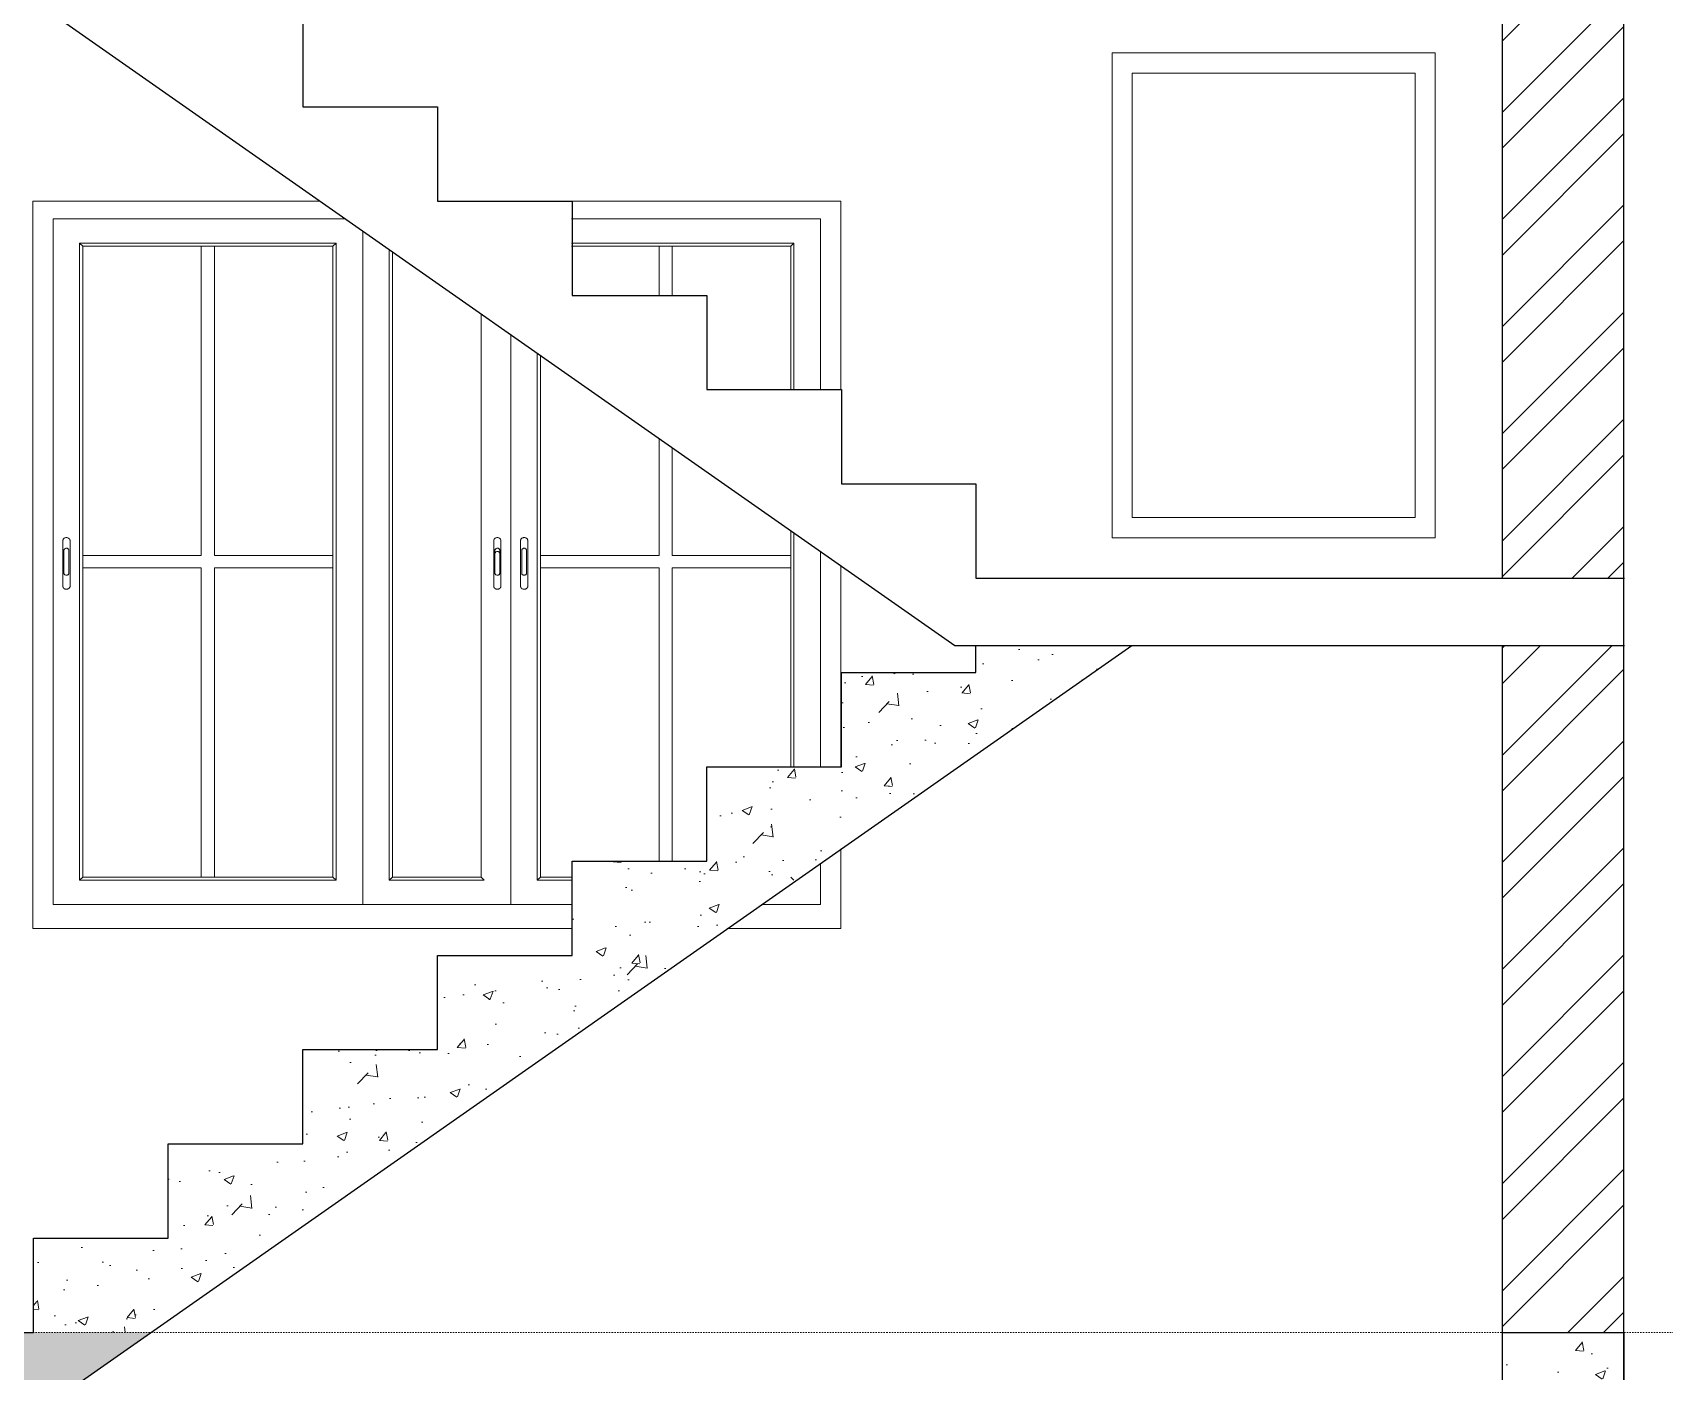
# Model space of a CAD drawing. Header units: inches. Extents: x -10117506 to -5032697, y -6529230 to -3253155.
# Drawn here: x -5057839.8 to -5057718.6, y -3256492.9 to -3256393.5 of the extents above; entities that cross this region are included whole.
import ezdxf

# ---------------------------------------------------------------- set-up
doc = ezdxf.new("R2010")
doc.units = ezdxf.units.IN
doc.header["$LTSCALE"] = 2
doc.header["$MEASUREMENT"] = 0
doc.linetypes.add('ACAD_ISO02W100', pattern=[15, 12, -3])
doc.linetypes.add('CENTER', pattern=[2, 1.25, -0.25, 0.25, -0.25])
doc.layers.get('0').update_dxf_attribs({"linetype": 'CONTINUOUS'})
for name, color, linetype, lineweight in [('Annotate-Bold.w', 187, 'CONTINUOUS', 18), ('Door-Window', 47, 'CONTINUOUS', 15), ('HATCH', 60, 'ACAD_ISO02W100', 13), ('window', 4, 'CONTINUOUS', 13)]:
    doc.layers.add(name, color=color, linetype=linetype, lineweight=lineweight)
pattern_1 = [(45, (18658.207, 2800.1), (-3.977475644, 3.977475644), []), (45, (18660.8586, 2800.1), (-3.977475644, 3.977475644), [])]
pattern_2 = [(50, (0, 0), (7.172601826, -0.62752135), [0.75, -8.25]), (355, (0, 0), (-1.387513336, 7.521921337), [0.6, -6.6]), (100.45144446, (0.598, -0.052), (5.785088467, 6.89439991), [0.63740192, -7.01142112]), (46.1842, (0, 2), (10.672413307, -1.655192808), [1.125, -12.375]), (96.63563549, (0.889, 1.862), (9.346619457, 9.741186008), [0.95610342, -10.5171376]), (351.184164, (0, 2), (9.34661945, 9.741186003), [0.9, -9.90000001]), (21, (1, 1.5), (5.969070521, -4.0261889067), [0.75, -8.25]), (326, (1, 1.5), (2.433153319, 7.2515004505), [0.6, -6.6]), (71.45144474, (1.4974, 1.1645), (8.402223767, 3.225311528), [0.6374019, -7.01142112]), (37.5, (0, 0), (0.1215985532, 3.3289385383), [0, -6.52, 0, -6.7, 0, -6.625]), (7.5, (0, 0), (2.6306953744, 3.9441171188), [0, -3.82, 0, -6.37, 0, -2.525]), (327.5, (-2.23, 0), (5.3382243617, -0.2255487173), [0, -2.5, 0, -7.8, 0, -10.35]), (317.5, (-3.23, 0), (5.8318616934, 1.0010498233), [0, -3.25, 0, -5.18, 0, -7.35])]

msp = doc.modelspace()

# ---------------------------------------------------------------- hatches: boundary and pattern name
at = {"layer": 'Door-Window', "linetype": 'ByBlock'}
h = msp.add_hatch(dxfattribs=at)
h.set_pattern_fill('AR-CONC', color=256)
h.set_pattern_definition(pattern_2)
h.paths.add_polyline_path([(-5057758.12, -3256439), (-5057769.7, -3256439), (-5057769.7, -3256441), (-5057779.7, -3256441), (-5057779.7, -3256448), (-5057789.7, -3256448), (-5057789.7, -3256455), (-5057799.7, -3256455), (-5057799.7, -3256462), (-5057809.7, -3256462), (-5057809.7, -3256469), (-5057819.7, -3256469), (-5057819.7, -3256476), (-5057829.7, -3256476), (-5057829.7, -3256483), (-5057839.7, -3256483), (-5057839.7, -3256490), (-5057830.98, -3256490)])
h = msp.add_hatch(dxfattribs=at)
h.set_pattern_fill('AR-CONC', color=256)
h.set_pattern_definition(pattern_2)
h.paths.add_polyline_path([(-5057975.18, -3256495), (-5057853.75, -3256495), (-5057853.75, -3256504), (-5057844.75, -3256504), (-5057844.75, -3256495), (-5057838.12, -3256495), (-5057830.98, -3256490), (-5058002.18, -3256490), (-5058002.18, -3256495), (-5057984.18, -3256495), (-5057984.18, -3256504), (-5057975.18, -3256504)])
h = msp.add_hatch(dxfattribs=at)
h.set_pattern_fill('AR-CONC', color=256)
h.set_pattern_definition([(50, (18658.207, 2800.1), (7.172601826, -0.62752135), [0.75, -8.25]), (355, (18658.207, 2800.1), (-1.387513336, 7.521921337), [0.6, -6.6]), (100.45144446, (18658.805, 2800.0476), (5.785088467, 6.89439991), [0.63740192, -7.01142112]), (46.1842, (18658.207, 2802.1), (10.672413307, -1.655192808), [1.125, -12.375]), (96.63563549, (18659.096, 2801.962), (9.346619457, 9.741186008), [0.95610342, -10.5171376]), (351.184164, (18658.207, 2802.1), (9.34661945, 9.741186003), [0.9, -9.90000001]), (21, (18659.207, 2801.6), (5.969070521, -4.0261889067), [0.75, -8.25]), (326, (18659.207, 2801.6), (2.433153319, 7.2515004505), [0.6, -6.6]), (71.45144474, (18659.7044, 2801.2644), (8.402223767, 3.225311528), [0.6374019, -7.01142112]), (37.5, (18658.207, 2800.1), (0.1215985532, 3.3289385383), [0, -6.52, 0, -6.7, 0, -6.625]), (7.5, (18658.207, 2800.1), (2.6306953744, 3.9441171188), [0, -3.82, 0, -6.37, 0, -2.525]), (327.5, (18655.977, 2800.1), (5.3382243617, -0.2255487173), [0, -2.5, 0, -7.8, 0, -10.35]), (317.5, (18654.977, 2800.1), (5.8318616934, 1.0010498233), [0, -3.25, 0, -5.18, 0, -7.35])])
h.paths.add_polyline_path([(-5057721.59, -3256490), (-5057730.59, -3256490), (-5057730.59, -3256504), (-5057721.59, -3256504)])
at = {"layer": 'HATCH', "ltscale": 0.01}
h = msp.add_hatch(dxfattribs=at)
h.set_pattern_fill('ANSI32', color=256, scale=15, style=0)
h.set_pattern_definition(pattern_1)
h.paths.add_polyline_path([(-5057721.57, -3256392), (-5057730.59, -3256392), (-5057730.59, -3256434), (-5057721.57, -3256434)])
h = msp.add_hatch(dxfattribs=at)
h.set_pattern_fill('ANSI32', color=256, scale=15, style=0)
h.set_pattern_definition(pattern_1)
h.paths.add_polyline_path([(-5057721.57, -3256439), (-5057730.59, -3256439), (-5057730.59, -3256490), (-5057721.57, -3256490)])

# ---------------------------------------------------------------- linework, layer by layer
at = {"ltscale": 0.5}
for p, q in [((-5057721.59, -3256602), (-5057721.59, -3256266)), ((-5057730.59, -3256434), (-5057730.59, -3256271)), ((-5057844.75, -3256387.56), (-5057771.27, -3256439)), ((-5057769.7, -3256434), (-5057721.53, -3256434)), ((-5057838.12, -3256495), (-5057758.12, -3256439)), ((-5057771.27, -3256439), (-5057721.53, -3256439)), ((-5057730.59, -3256546), (-5057730.59, -3256439)), ((-5058002.18, -3256490), (-5057839.7, -3256490))]:
    msp.add_line(p, q, dxfattribs=at)
for points in [[(-5057839.7, -3256383), (-5057839.7, -3256385), (-5057829.7, -3256385), (-5057829.7, -3256392), (-5057819.7, -3256392), (-5057819.7, -3256399), (-5057809.7, -3256399), (-5057809.7, -3256406), (-5057799.7, -3256406), (-5057799.7, -3256413), (-5057789.7, -3256413), (-5057789.7, -3256420), (-5057779.7, -3256420), (-5057779.7, -3256427), (-5057769.7, -3256427), (-5057769.7, -3256434)], [(-5057839.7, -3256490), (-5057839.7, -3256483), (-5057829.7, -3256483), (-5057829.7, -3256476), (-5057819.7, -3256476), (-5057819.7, -3256469), (-5057809.7, -3256469), (-5057809.7, -3256462), (-5057799.7, -3256462), (-5057799.7, -3256455), (-5057789.7, -3256455), (-5057789.7, -3256448), (-5057779.7, -3256448), (-5057779.7, -3256441), (-5057769.7, -3256441), (-5057769.7, -3256439)]]:
    msp.add_lwpolyline(points, dxfattribs=at)
msp.add_lwpolyline([(-5057730.59, -3256490), (-5057721.59, -3256490), (-5057721.59, -3256504), (-5057730.59, -3256504)], close=True, dxfattribs=at)
at = {"layer": 'Annotate-Bold.w', "linetype": 'CENTER', "ltscale": 0.01}
msp.add_line((-5058067.16, -3256490), (-5057678.4, -3256490), dxfattribs=at)
at = {"layer": 'window'}
for p, q in [((-5057839.75, -3256460), (-5057839.75, -3256406)), ((-5057818.47, -3256406), (-5057839.75, -3256406)), ((-5057779.75, -3256406), (-5057799.75, -3256406)), ((-5057779.75, -3256420), (-5057779.75, -3256406)), ((-5057838.25, -3256458.22), (-5057838.25, -3256407.33)), ((-5057816.57, -3256407.33), (-5057838.25, -3256407.33)), ((-5057781.25, -3256407.33), (-5057799.75, -3256407.33)), ((-5057781.25, -3256407.33), (-5057781.25, -3256420)), ((-5057815.25, -3256408.25), (-5057815.25, -3256458.22)), ((-5057836.29, -3256456.42), (-5057836.29, -3256409.13)), ((-5057836.29, -3256409.13), (-5057817.22, -3256409.13)), ((-5057836.04, -3256409.35), (-5057836.29, -3256409.13)), ((-5057836.04, -3256456.2), (-5057836.04, -3256409.35)), ((-5057817.46, -3256409.35), (-5057836.04, -3256409.35)), ((-5057827.24, -3256409.35), (-5057827.24, -3256432.32)), ((-5057826.26, -3256409.35), (-5057826.26, -3256432.32)), ((-5057817.46, -3256409.35), (-5057817.22, -3256409.13)), ((-5057817.46, -3256409.35), (-5057817.46, -3256456.2)), ((-5057817.22, -3256409.13), (-5057817.22, -3256456.42)), ((-5057813.29, -3256409.62), (-5057813.29, -3256456.42)), ((-5057813.04, -3256409.8), (-5057813.04, -3256456.2)), ((-5057799.75, -3256409.13), (-5057783.22, -3256409.13)), ((-5057783.46, -3256409.35), (-5057799.75, -3256409.35)), ((-5057793.24, -3256409.35), (-5057793.24, -3256413)), ((-5057792.26, -3256409.35), (-5057792.26, -3256413)), ((-5057783.46, -3256409.35), (-5057783.22, -3256409.13)), ((-5057783.46, -3256409.35), (-5057783.46, -3256420)), ((-5057783.22, -3256409.13), (-5057783.22, -3256420)), ((-5057806.46, -3256456.2), (-5057806.46, -3256414.4)), ((-5057804.25, -3256415.95), (-5057804.25, -3256458.22)), ((-5057802.29, -3256456.42), (-5057802.29, -3256417.32)), ((-5057802.04, -3256456.2), (-5057802.04, -3256417.5)), ((-5057793.24, -3256423.66), (-5057793.24, -3256432.32)), ((-5057792.26, -3256424.34), (-5057792.26, -3256432.32)), ((-5057783.46, -3256430.5), (-5057783.46, -3256448)), ((-5057837.53, -3256431.21), (-5057837.51, -3256431.14)), ((-5057837.53, -3256431.21), (-5057837.52, -3256431.17)), ((-5057837.53, -3256434.6), (-5057837.53, -3256431.21)), ((-5057837.52, -3256431.17), (-5057837.51, -3256431.14)), ((-5057837.51, -3256431.14), (-5057837.5, -3256431.11)), ((-5057837.5, -3256431.11), (-5057837.48, -3256431.08)), ((-5057837.45, -3256431.05), (-5057837.48, -3256431.08)), ((-5057837.42, -3256431.03), (-5057837.45, -3256431.05)), ((-5057837.42, -3256431.03), (-5057837.38, -3256431.01)), ((-5057837.34, -3256431), (-5057837.38, -3256431.01)), ((-5057837.3, -3256430.99), (-5057837.34, -3256431)), ((-5057837.26, -3256430.99), (-5057837.3, -3256430.99)), ((-5057837.22, -3256430.99), (-5057837.26, -3256430.99)), ((-5057837.22, -3256430.99), (-5057837.17, -3256431)), ((-5057837.17, -3256431), (-5057837.14, -3256431.01)), ((-5057837.14, -3256431.01), (-5057837.1, -3256431.03)), ((-5057837.1, -3256431.03), (-5057837.07, -3256431.05)), ((-5057837.07, -3256431.05), (-5057837.04, -3256431.08)), ((-5057837.02, -3256431.11), (-5057837.04, -3256431.08)), ((-5057837, -3256431.14), (-5057837.02, -3256431.11)), ((-5057836.99, -3256431.17), (-5057837, -3256431.14)), ((-5057836.99, -3256431.17), (-5057836.99, -3256431.21)), ((-5057836.99, -3256431.21), (-5057836.99, -3256434.6)), ((-5057805.51, -3256431.14), (-5057805.52, -3256431.17)), ((-5057805.52, -3256431.17), (-5057805.52, -3256431.21)), ((-5057805.52, -3256431.21), (-5057805.52, -3256434.6)), ((-5057805.49, -3256431.11), (-5057805.51, -3256431.14)), ((-5057805.47, -3256431.08), (-5057805.49, -3256431.11)), ((-5057805.44, -3256431.05), (-5057805.47, -3256431.08)), ((-5057805.41, -3256431.03), (-5057805.44, -3256431.05)), ((-5057805.37, -3256431.01), (-5057805.41, -3256431.03)), ((-5057805.33, -3256431), (-5057805.37, -3256431.01)), ((-5057805.29, -3256430.99), (-5057805.33, -3256431)), ((-5057805.25, -3256430.99), (-5057805.29, -3256430.99)), ((-5057805.21, -3256430.99), (-5057805.25, -3256430.99)), ((-5057805.17, -3256431), (-5057805.21, -3256430.99)), ((-5057805.13, -3256431.01), (-5057805.17, -3256431)), ((-5057805.09, -3256431.03), (-5057805.13, -3256431.01)), ((-5057805.06, -3256431.05), (-5057805.09, -3256431.03)), ((-5057805.03, -3256431.08), (-5057805.06, -3256431.05)), ((-5057805.01, -3256431.11), (-5057805.03, -3256431.08)), ((-5057804.99, -3256431.14), (-5057805.01, -3256431.11)), ((-5057804.98, -3256431.17), (-5057804.99, -3256431.14)), ((-5057804.98, -3256431.21), (-5057804.99, -3256431.14)), ((-5057804.98, -3256431.21), (-5057804.98, -3256431.17)), ((-5057804.98, -3256434.6), (-5057804.98, -3256431.21)), ((-5057803.53, -3256431.21), (-5057803.51, -3256431.14)), ((-5057803.53, -3256431.21), (-5057803.52, -3256431.17)), ((-5057803.53, -3256434.6), (-5057803.53, -3256431.21)), ((-5057803.52, -3256431.17), (-5057803.51, -3256431.14)), ((-5057803.51, -3256431.14), (-5057803.5, -3256431.11)), ((-5057803.5, -3256431.11), (-5057803.48, -3256431.08)), ((-5057803.45, -3256431.05), (-5057803.48, -3256431.08)), ((-5057803.42, -3256431.03), (-5057803.45, -3256431.05)), ((-5057803.42, -3256431.03), (-5057803.38, -3256431.01)), ((-5057803.34, -3256431), (-5057803.38, -3256431.01)), ((-5057803.3, -3256430.99), (-5057803.34, -3256431)), ((-5057803.26, -3256430.99), (-5057803.3, -3256430.99)), ((-5057803.22, -3256430.99), (-5057803.26, -3256430.99)), ((-5057803.22, -3256430.99), (-5057803.17, -3256431)), ((-5057803.17, -3256431), (-5057803.14, -3256431.01)), ((-5057803.14, -3256431.01), (-5057803.1, -3256431.03)), ((-5057803.1, -3256431.03), (-5057803.07, -3256431.05)), ((-5057803.07, -3256431.05), (-5057803.04, -3256431.08)), ((-5057803.02, -3256431.11), (-5057803.04, -3256431.08)), ((-5057803, -3256431.14), (-5057803.02, -3256431.11)), ((-5057802.99, -3256431.17), (-5057803, -3256431.14)), ((-5057802.99, -3256431.17), (-5057802.99, -3256431.21)), ((-5057802.99, -3256431.21), (-5057802.99, -3256434.6)), ((-5057783.22, -3256430.67), (-5057783.22, -3256448)), ((-5057837.43, -3256431.88), (-5057837.44, -3256431.9)), ((-5057837.44, -3256431.9), (-5057837.44, -3256431.93)), ((-5057837.44, -3256431.93), (-5057837.44, -3256433.63)), ((-5057837.42, -3256431.86), (-5057837.43, -3256431.88)), ((-5057837.4, -3256431.84), (-5057837.42, -3256431.86)), ((-5057837.39, -3256431.82), (-5057837.4, -3256431.84)), ((-5057837.36, -3256431.81), (-5057837.39, -3256431.82)), ((-5057837.34, -3256431.79), (-5057837.36, -3256431.81)), ((-5057837.31, -3256431.78), (-5057837.34, -3256431.79)), ((-5057837.29, -3256431.78), (-5057837.31, -3256431.78)), ((-5057837.26, -3256431.78), (-5057837.29, -3256431.78)), ((-5057837.23, -3256431.78), (-5057837.26, -3256431.78)), ((-5057837.2, -3256431.78), (-5057837.23, -3256431.78)), ((-5057837.18, -3256431.79), (-5057837.2, -3256431.78)), ((-5057837.15, -3256431.81), (-5057837.18, -3256431.79)), ((-5057837.13, -3256431.82), (-5057837.15, -3256431.81)), ((-5057837.11, -3256431.84), (-5057837.13, -3256431.82)), ((-5057837.1, -3256431.86), (-5057837.11, -3256431.84)), ((-5057837.09, -3256431.88), (-5057837.1, -3256431.86)), ((-5057837.08, -3256431.9), (-5057837.09, -3256431.88)), ((-5057837.08, -3256431.93), (-5057837.08, -3256431.9)), ((-5057837.08, -3256433.63), (-5057837.08, -3256431.93)), ((-5057836.04, -3256432.32), (-5057827.24, -3256432.32)), ((-5057826.26, -3256432.32), (-5057817.46, -3256432.32)), ((-5057805.43, -3256431.9), (-5057805.42, -3256431.88)), ((-5057805.43, -3256431.93), (-5057805.43, -3256431.9)), ((-5057805.43, -3256432.17), (-5057805.43, -3256431.93)), ((-5057805.43, -3256432.15), (-5057805.42, -3256432.13)), ((-5057805.43, -3256432.17), (-5057805.43, -3256432.15)), ((-5057805.43, -3256433.63), (-5057805.43, -3256432.17)), ((-5057805.42, -3256431.88), (-5057805.41, -3256431.86)), ((-5057805.42, -3256432.13), (-5057805.41, -3256432.11)), ((-5057805.41, -3256431.86), (-5057805.4, -3256431.84)), ((-5057805.41, -3256432.11), (-5057805.4, -3256432.09)), ((-5057805.4, -3256431.84), (-5057805.38, -3256431.82)), ((-5057805.4, -3256432.09), (-5057805.38, -3256432.07)), ((-5057805.38, -3256431.82), (-5057805.36, -3256431.81)), ((-5057805.38, -3256432.07), (-5057805.36, -3256432.05)), ((-5057805.36, -3256431.81), (-5057805.33, -3256431.79)), ((-5057805.36, -3256432.05), (-5057805.33, -3256432.04)), ((-5057805.33, -3256431.79), (-5057805.3, -3256431.78)), ((-5057805.33, -3256432.04), (-5057805.3, -3256432.03)), ((-5057805.3, -3256431.78), (-5057805.28, -3256431.78)), ((-5057805.3, -3256432.03), (-5057805.28, -3256432.03)), ((-5057805.28, -3256431.78), (-5057805.25, -3256431.78)), ((-5057805.28, -3256432.03), (-5057805.25, -3256432.03)), ((-5057805.25, -3256431.78), (-5057805.22, -3256431.78)), ((-5057805.25, -3256432.03), (-5057805.22, -3256432.03)), ((-5057805.22, -3256431.78), (-5057805.19, -3256431.78)), ((-5057805.22, -3256432.03), (-5057805.19, -3256432.03)), ((-5057805.19, -3256431.78), (-5057805.17, -3256431.79)), ((-5057805.19, -3256432.03), (-5057805.17, -3256432.04)), ((-5057805.17, -3256431.79), (-5057805.14, -3256431.81)), ((-5057805.17, -3256432.04), (-5057805.14, -3256432.05)), ((-5057805.14, -3256431.81), (-5057805.12, -3256431.82)), ((-5057805.14, -3256432.05), (-5057805.12, -3256432.07)), ((-5057805.12, -3256431.82), (-5057805.1, -3256431.84)), ((-5057805.12, -3256432.07), (-5057805.1, -3256432.09)), ((-5057805.1, -3256431.84), (-5057805.09, -3256431.86)), ((-5057805.1, -3256432.09), (-5057805.09, -3256432.11)), ((-5057805.09, -3256431.86), (-5057805.08, -3256431.88)), ((-5057805.09, -3256432.11), (-5057805.08, -3256432.13)), ((-5057805.08, -3256431.88), (-5057805.07, -3256431.9)), ((-5057805.08, -3256432.13), (-5057805.07, -3256432.15)), ((-5057805.07, -3256431.9), (-5057805.07, -3256431.93)), ((-5057805.07, -3256433.63), (-5057805.07, -3256431.93)), ((-5057805.07, -3256432.15), (-5057805.07, -3256432.17)), ((-5057803.43, -3256431.88), (-5057803.44, -3256431.9)), ((-5057803.44, -3256431.9), (-5057803.44, -3256431.93)), ((-5057803.44, -3256431.93), (-5057803.44, -3256433.63)), ((-5057803.42, -3256431.86), (-5057803.43, -3256431.88)), ((-5057803.4, -3256431.84), (-5057803.42, -3256431.86)), ((-5057803.39, -3256431.82), (-5057803.4, -3256431.84)), ((-5057803.36, -3256431.81), (-5057803.39, -3256431.82)), ((-5057803.34, -3256431.79), (-5057803.36, -3256431.81)), ((-5057803.31, -3256431.78), (-5057803.34, -3256431.79)), ((-5057803.29, -3256431.78), (-5057803.31, -3256431.78)), ((-5057803.26, -3256431.78), (-5057803.29, -3256431.78)), ((-5057803.23, -3256431.78), (-5057803.26, -3256431.78)), ((-5057803.2, -3256431.78), (-5057803.23, -3256431.78)), ((-5057803.18, -3256431.79), (-5057803.2, -3256431.78)), ((-5057803.15, -3256431.81), (-5057803.18, -3256431.79)), ((-5057803.13, -3256431.82), (-5057803.15, -3256431.81)), ((-5057803.11, -3256431.84), (-5057803.13, -3256431.82)), ((-5057803.1, -3256431.86), (-5057803.11, -3256431.84)), ((-5057803.09, -3256431.88), (-5057803.1, -3256431.86)), ((-5057803.08, -3256431.9), (-5057803.09, -3256431.88)), ((-5057803.08, -3256431.93), (-5057803.08, -3256431.9)), ((-5057803.08, -3256433.63), (-5057803.08, -3256431.93)), ((-5057802.04, -3256432.32), (-5057793.24, -3256432.32)), ((-5057792.26, -3256432.32), (-5057783.46, -3256432.32)), ((-5057781.25, -3256432.05), (-5057781.25, -3256448)), ((-5057837.44, -3256433.66), (-5057837.44, -3256433.63)), ((-5057837.43, -3256433.68), (-5057837.44, -3256433.66)), ((-5057837.42, -3256433.7), (-5057837.43, -3256433.68)), ((-5057837.4, -3256433.72), (-5057837.42, -3256433.7)), ((-5057837.39, -3256433.74), (-5057837.4, -3256433.72)), ((-5057837.36, -3256433.75), (-5057837.39, -3256433.74)), ((-5057837.34, -3256433.76), (-5057837.36, -3256433.75)), ((-5057837.31, -3256433.77), (-5057837.34, -3256433.76)), ((-5057837.29, -3256433.78), (-5057837.31, -3256433.77)), ((-5057837.26, -3256433.78), (-5057837.29, -3256433.78)), ((-5057837.23, -3256433.78), (-5057837.26, -3256433.78)), ((-5057837.2, -3256433.77), (-5057837.23, -3256433.78)), ((-5057837.18, -3256433.76), (-5057837.2, -3256433.77)), ((-5057837.15, -3256433.75), (-5057837.18, -3256433.76)), ((-5057837.13, -3256433.74), (-5057837.15, -3256433.75)), ((-5057837.11, -3256433.72), (-5057837.13, -3256433.74)), ((-5057837.1, -3256433.7), (-5057837.11, -3256433.72)), ((-5057837.09, -3256433.68), (-5057837.1, -3256433.7)), ((-5057837.08, -3256433.66), (-5057837.09, -3256433.68)), ((-5057837.08, -3256433.63), (-5057837.08, -3256433.66)), ((-5057836.04, -3256433.22), (-5057827.24, -3256433.22)), ((-5057827.24, -3256433.22), (-5057827.24, -3256456.2)), ((-5057826.26, -3256433.22), (-5057817.46, -3256433.22)), ((-5057826.26, -3256433.22), (-5057826.26, -3256456.2)), ((-5057805.43, -3256433.63), (-5057805.43, -3256433.66)), ((-5057805.43, -3256433.66), (-5057805.42, -3256433.68)), ((-5057805.42, -3256433.68), (-5057805.41, -3256433.7)), ((-5057805.41, -3256433.7), (-5057805.4, -3256433.72)), ((-5057805.4, -3256433.72), (-5057805.38, -3256433.74)), ((-5057805.38, -3256433.74), (-5057805.36, -3256433.75)), ((-5057805.36, -3256433.75), (-5057805.33, -3256433.76)), ((-5057805.33, -3256433.76), (-5057805.3, -3256433.77)), ((-5057805.3, -3256433.77), (-5057805.28, -3256433.78)), ((-5057805.28, -3256433.78), (-5057805.25, -3256433.78)), ((-5057805.25, -3256433.78), (-5057805.22, -3256433.78)), ((-5057805.22, -3256433.78), (-5057805.19, -3256433.77)), ((-5057805.19, -3256433.77), (-5057805.17, -3256433.76)), ((-5057805.17, -3256433.76), (-5057805.14, -3256433.75)), ((-5057805.14, -3256433.75), (-5057805.12, -3256433.74)), ((-5057805.12, -3256433.74), (-5057805.1, -3256433.72)), ((-5057805.1, -3256433.72), (-5057805.09, -3256433.7)), ((-5057805.09, -3256433.7), (-5057805.08, -3256433.68)), ((-5057805.08, -3256433.68), (-5057805.07, -3256433.66)), ((-5057805.07, -3256433.66), (-5057805.07, -3256433.63)), ((-5057803.44, -3256433.66), (-5057803.44, -3256433.63)), ((-5057803.43, -3256433.68), (-5057803.44, -3256433.66)), ((-5057803.42, -3256433.7), (-5057803.43, -3256433.68)), ((-5057803.4, -3256433.72), (-5057803.42, -3256433.7)), ((-5057803.39, -3256433.74), (-5057803.4, -3256433.72)), ((-5057803.36, -3256433.75), (-5057803.39, -3256433.74)), ((-5057803.34, -3256433.76), (-5057803.36, -3256433.75)), ((-5057803.31, -3256433.77), (-5057803.34, -3256433.76)), ((-5057803.29, -3256433.78), (-5057803.31, -3256433.77)), ((-5057803.26, -3256433.78), (-5057803.29, -3256433.78)), ((-5057803.23, -3256433.78), (-5057803.26, -3256433.78)), ((-5057803.2, -3256433.77), (-5057803.23, -3256433.78)), ((-5057803.18, -3256433.76), (-5057803.2, -3256433.77)), ((-5057803.15, -3256433.75), (-5057803.18, -3256433.76)), ((-5057803.13, -3256433.74), (-5057803.15, -3256433.75)), ((-5057803.11, -3256433.72), (-5057803.13, -3256433.74)), ((-5057803.1, -3256433.7), (-5057803.11, -3256433.72)), ((-5057803.09, -3256433.68), (-5057803.1, -3256433.7)), ((-5057803.08, -3256433.66), (-5057803.09, -3256433.68)), ((-5057803.08, -3256433.63), (-5057803.08, -3256433.66)), ((-5057802.04, -3256433.22), (-5057793.24, -3256433.22)), ((-5057793.24, -3256433.22), (-5057793.24, -3256455)), ((-5057792.26, -3256433.22), (-5057783.46, -3256433.22)), ((-5057792.26, -3256433.22), (-5057792.26, -3256455)), ((-5057779.75, -3256448), (-5057779.75, -3256433.1)), ((-5057837.52, -3256434.63), (-5057837.53, -3256434.6)), ((-5057837.51, -3256434.67), (-5057837.52, -3256434.63)), ((-5057837.51, -3256434.67), (-5057837.5, -3256434.7)), ((-5057837.5, -3256434.7), (-5057837.48, -3256434.73)), ((-5057837.48, -3256434.73), (-5057837.45, -3256434.75)), ((-5057837.42, -3256434.78), (-5057837.45, -3256434.75)), ((-5057837.38, -3256434.8), (-5057837.42, -3256434.78)), ((-5057837.38, -3256434.8), (-5057837.34, -3256434.81)), ((-5057837.3, -3256434.82), (-5057837.34, -3256434.81)), ((-5057837.26, -3256434.82), (-5057837.3, -3256434.82)), ((-5057837.26, -3256434.82), (-5057837.22, -3256434.82)), ((-5057837.22, -3256434.82), (-5057837.17, -3256434.81)), ((-5057837.14, -3256434.8), (-5057837.17, -3256434.81)), ((-5057837.1, -3256434.78), (-5057837.14, -3256434.8)), ((-5057837.1, -3256434.78), (-5057837.07, -3256434.75)), ((-5057837.07, -3256434.75), (-5057837.04, -3256434.73)), ((-5057837.04, -3256434.73), (-5057837.02, -3256434.7)), ((-5057837, -3256434.67), (-5057837.02, -3256434.7)), ((-5057836.99, -3256434.6), (-5057837, -3256434.67)), ((-5057836.99, -3256434.63), (-5057837, -3256434.67)), ((-5057836.99, -3256434.63), (-5057836.99, -3256434.6)), ((-5057805.52, -3256434.63), (-5057805.52, -3256434.6)), ((-5057805.52, -3256434.6), (-5057805.51, -3256434.67)), ((-5057805.52, -3256434.63), (-5057805.51, -3256434.67)), ((-5057805.51, -3256434.67), (-5057805.49, -3256434.7)), ((-5057805.49, -3256434.7), (-5057805.47, -3256434.73)), ((-5057805.47, -3256434.73), (-5057805.44, -3256434.75)), ((-5057805.44, -3256434.75), (-5057805.41, -3256434.78)), ((-5057805.41, -3256434.78), (-5057805.37, -3256434.8)), ((-5057805.37, -3256434.8), (-5057805.33, -3256434.81)), ((-5057805.33, -3256434.81), (-5057805.29, -3256434.82)), ((-5057805.29, -3256434.82), (-5057805.25, -3256434.82)), ((-5057805.25, -3256434.82), (-5057805.21, -3256434.82)), ((-5057805.21, -3256434.82), (-5057805.17, -3256434.81)), ((-5057805.17, -3256434.81), (-5057805.13, -3256434.8)), ((-5057805.13, -3256434.8), (-5057805.09, -3256434.78)), ((-5057805.09, -3256434.78), (-5057805.06, -3256434.75)), ((-5057805.06, -3256434.75), (-5057805.03, -3256434.73)), ((-5057805.03, -3256434.73), (-5057805.01, -3256434.7)), ((-5057805.01, -3256434.7), (-5057804.99, -3256434.67)), ((-5057804.99, -3256434.67), (-5057804.98, -3256434.63)), ((-5057804.98, -3256434.63), (-5057804.98, -3256434.6)), ((-5057803.52, -3256434.63), (-5057803.53, -3256434.6)), ((-5057803.51, -3256434.67), (-5057803.52, -3256434.63)), ((-5057803.51, -3256434.67), (-5057803.5, -3256434.7)), ((-5057803.5, -3256434.7), (-5057803.48, -3256434.73)), ((-5057803.48, -3256434.73), (-5057803.45, -3256434.75)), ((-5057803.42, -3256434.78), (-5057803.45, -3256434.75)), ((-5057803.38, -3256434.8), (-5057803.42, -3256434.78)), ((-5057803.38, -3256434.8), (-5057803.34, -3256434.81)), ((-5057803.3, -3256434.82), (-5057803.34, -3256434.81)), ((-5057803.26, -3256434.82), (-5057803.3, -3256434.82)), ((-5057803.26, -3256434.82), (-5057803.22, -3256434.82)), ((-5057803.22, -3256434.82), (-5057803.17, -3256434.81)), ((-5057803.14, -3256434.8), (-5057803.17, -3256434.81)), ((-5057803.1, -3256434.78), (-5057803.14, -3256434.8)), ((-5057803.1, -3256434.78), (-5057803.07, -3256434.75)), ((-5057803.07, -3256434.75), (-5057803.04, -3256434.73)), ((-5057803.04, -3256434.73), (-5057803.02, -3256434.7)), ((-5057803, -3256434.67), (-5057803.02, -3256434.7)), ((-5057802.99, -3256434.6), (-5057803, -3256434.67)), ((-5057802.99, -3256434.63), (-5057803, -3256434.67)), ((-5057802.99, -3256434.63), (-5057802.99, -3256434.6)), ((-5057779.75, -3256460), (-5057779.75, -3256454.1)), ((-5057781.25, -3256455.15), (-5057781.25, -3256458.22)), ((-5057836.29, -3256456.42), (-5057836.04, -3256456.2)), ((-5057817.22, -3256456.42), (-5057836.29, -3256456.42)), ((-5057817.46, -3256456.2), (-5057836.04, -3256456.2)), ((-5057817.46, -3256456.2), (-5057817.22, -3256456.42)), ((-5057813.04, -3256456.2), (-5057813.29, -3256456.42)), ((-5057813.29, -3256456.42), (-5057806.22, -3256456.42)), ((-5057813.04, -3256456.2), (-5057806.46, -3256456.2)), ((-5057806.22, -3256456.42), (-5057806.46, -3256456.2)), ((-5057802.29, -3256456.42), (-5057802.04, -3256456.2)), ((-5057799.75, -3256456.42), (-5057802.29, -3256456.42)), ((-5057799.75, -3256456.2), (-5057802.04, -3256456.2)), ((-5057783.46, -3256456.2), (-5057783.22, -3256456.42)), ((-5057838.25, -3256458.22), (-5057815.25, -3256458.22)), ((-5057804.25, -3256458.22), (-5057815.25, -3256458.22)), ((-5057804.25, -3256458.22), (-5057799.75, -3256458.22)), ((-5057785.64, -3256458.22), (-5057781.25, -3256458.22)), ((-5057799.75, -3256460), (-5057839.75, -3256460)), ((-5057779.75, -3256460), (-5057788.18, -3256460))]:
    msp.add_line(p, q, dxfattribs=at)
for points in [[(-5057759.59, -3256395), (-5057735.59, -3256395), (-5057735.59, -3256431), (-5057759.59, -3256431)], [(-5057758.09, -3256396.5), (-5057737.09, -3256396.5), (-5057737.09, -3256429.5), (-5057758.09, -3256429.5)]]:
    msp.add_lwpolyline(points, close=True, dxfattribs=at)

doc.saveas('drawing.dxf')
